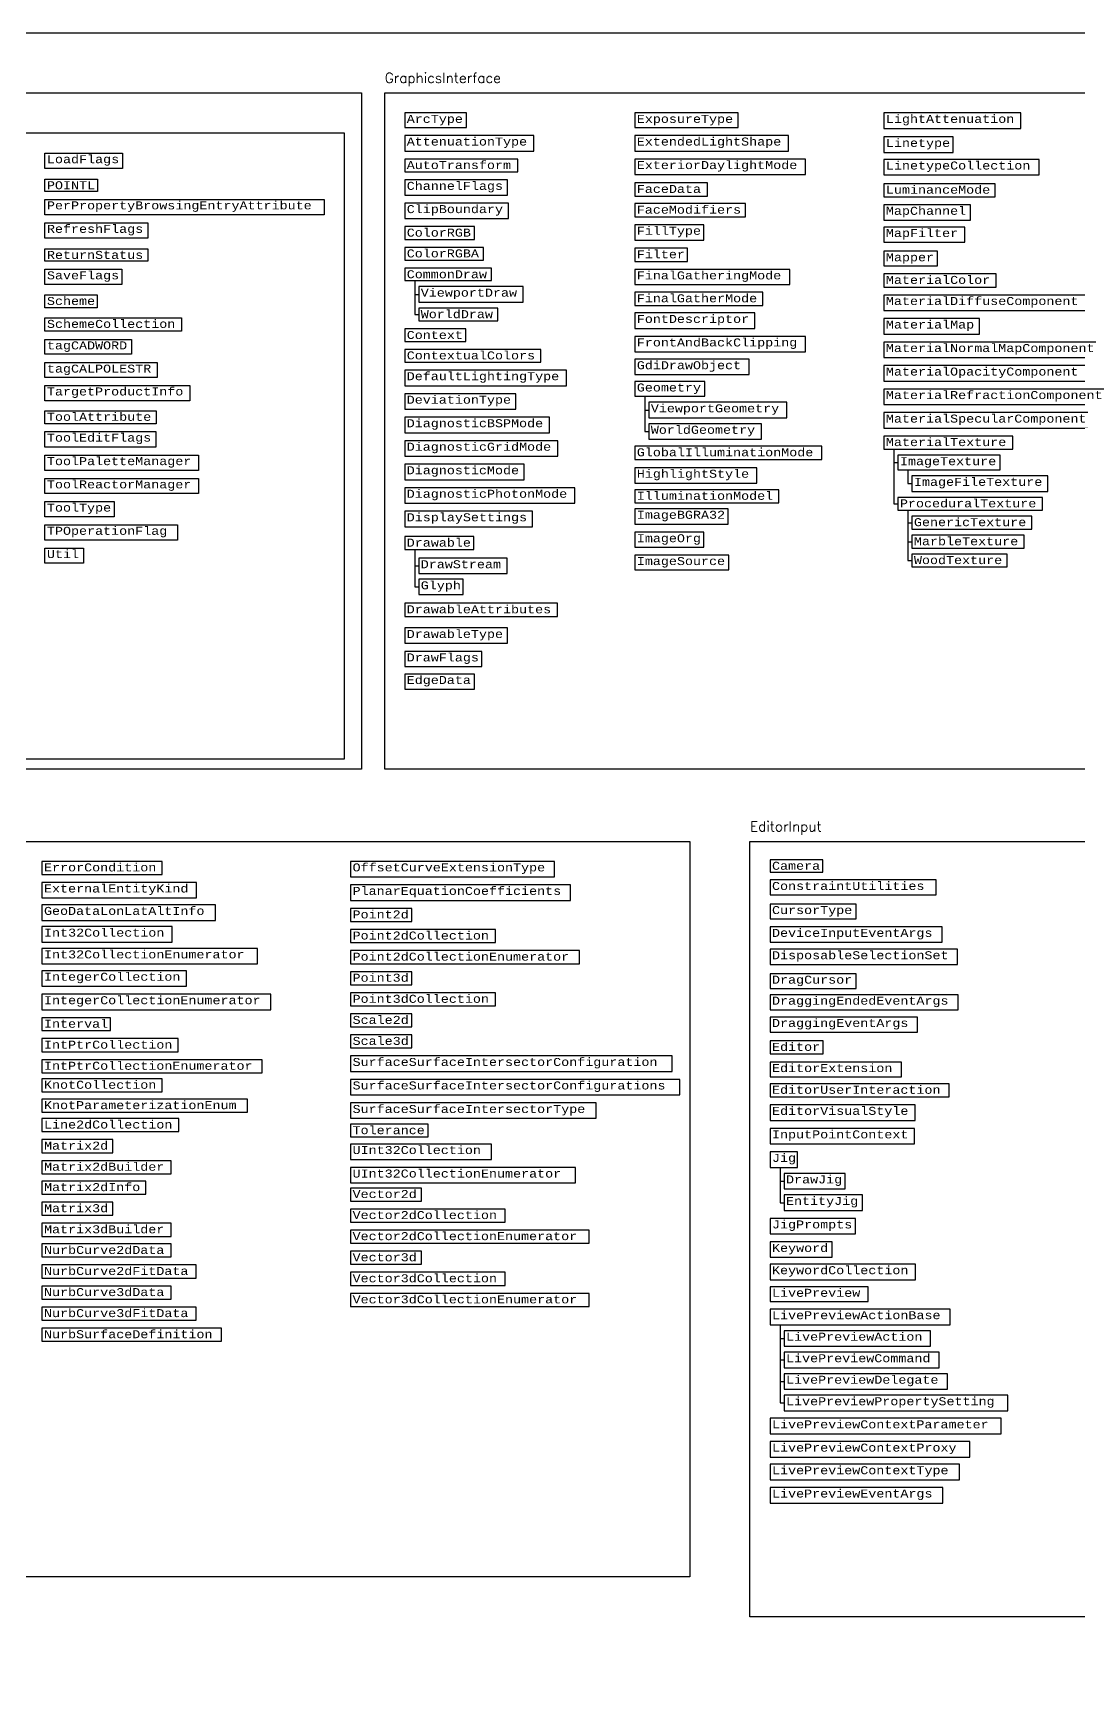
# Model space of a CAD drawing. Header units: inches. Extents: x 349 to 917, y -338 to 10.
# Drawn here: x 755.1 to 807.3, y -81.1 to 1.1 of the extents above; entities that cross this region are included whole.
import ezdxf

# ---------------------------------------------------------------- set-up
doc = ezdxf.new("R2010")
doc.units = ezdxf.units.IN
doc.header["$MEASUREMENT"] = 0
doc.layers.add('Managed classes', color=3, linetype='Continuous')
doc.layers.add('ObjectARX 2009 Managed classes', color=7, linetype='Continuous')
doc.styles.add('Categories', font='romanc.shx', dxfattribs={"height": 0.5})
doc.styles.add('PureManaged', font='cour.ttf', dxfattribs={"height": 0.4})
doc.styles.get("Standard").update_dxf_attribs({"font": 'cour.ttf'})

msp = doc.modelspace()

# ---------------------------------------------------------------- linework, layer by layer
for p, q in [((774.159, -11.285), (774.159, -12.981)), ((774.159, -11.973), (774.359, -11.973)), ((774.159, -12.981), (774.359, -12.981)), ((785.654, -17.067), (785.654, -18.823)), ((785.654, -17.755), (785.854, -17.755)), ((785.654, -18.823), (785.854, -18.823)), ((798.1, -19.711), (798.1, -22.438)), ((798.1, -20.377), (798.3, -20.377)), ((798.8, -20.743), (798.8, -21.431)), ((798.8, -21.431), (799, -21.431)), ((798.1, -22.438), (798.3, -22.438)), ((798.8, -22.759), (798.8, -25.274)), ((798.8, -23.386), (799, -23.386)), ((798.8, -24.334), (799, -24.334)), ((774.159, -24.722), (774.159, -26.596)), ((798.8, -25.274), (799, -25.274)), ((774.159, -25.543), (774.359, -25.543)), ((774.159, -26.596), (774.359, -26.596)), ((791.909, -49.287), (791.909, -49.287)), ((792.409, -55.614), (792.409, -57.377)), ((792.409, -56.301), (792.609, -56.301)), ((792.409, -57.377), (792.609, -57.377)), ((792.409, -63.476), (792.409, -67.39)), ((792.409, -64.164), (792.609, -64.164)), ((792.409, -65.24), (792.609, -65.24)), ((792.409, -66.315), (792.609, -66.315)), ((792.409, -67.39), (792.609, -67.39))]:
    msp.add_line(p, q)
for points in [[(636.228, 1.1), (917.477, 1.1), (917.477, -179.663), (636.229, -179.663)], [(639.228, -1.9), (771.504, -1.9), (771.504, -35.709), (639.228, -35.709)], [(772.659, -1.9), (868.206, -1.9), (868.206, -35.709), (772.659, -35.709)], [(773.659, -2.9), (773.659, -3.632), (776.74, -3.632), (776.74, -2.9)], [(785.154, -2.9), (785.154, -3.632), (790.312, -3.632), (790.312, -2.9)], [(797.6, -2.9), (797.6, -3.675), (804.439, -3.675), (804.439, -2.9)], [(742.743, -3.9), (770.634, -3.9), (770.634, -35.213), (742.743, -35.213)], [(773.659, -4.032), (773.659, -4.807), (780.102, -4.807), (780.102, -4.032)], [(785.154, -4.032), (785.154, -4.808), (792.833, -4.808), (792.833, -4.032)], [(797.6, -4.101), (797.6, -4.876), (801.064, -4.876), (801.064, -4.101)], [(755.683, -5.675), (755.683, -4.914), (759.55, -4.914), (759.55, -5.675)], [(773.659, -5.207), (773.659, -5.848), (779.31, -5.848), (779.31, -5.207)], [(785.154, -5.208), (785.154, -5.983), (793.674, -5.983), (793.674, -5.208)], [(797.6, -5.23), (797.6, -5.993), (805.35, -5.993), (805.35, -5.23)], [(755.683, -6.836), (755.683, -6.216), (758.303, -6.216), (758.303, -6.836)], [(773.659, -6.248), (773.659, -7.009), (778.787, -7.009), (778.787, -6.248)], [(785.154, -6.401), (785.154, -7.056), (788.788, -7.056), (788.788, -6.401)], [(797.6, -6.439), (797.6, -7.094), (803.165, -7.094), (803.165, -6.439)], [(755.683, -7.997), (755.683, -7.222), (769.634, -7.222), (769.634, -7.997)], [(773.659, -7.409), (773.659, -8.184), (778.839, -8.184), (778.839, -7.409)], [(785.154, -7.437), (785.154, -8.092), (790.691, -8.092), (790.691, -7.437)], [(797.6, -7.494), (797.6, -8.255), (801.93, -8.255), (801.93, -7.494)], [(755.683, -9.158), (755.683, -8.397), (760.824, -8.397), (760.824, -9.158)], [(773.659, -8.584), (773.659, -9.224), (777.137, -9.224), (777.137, -8.584)], [(785.154, -8.492), (785.154, -9.268), (788.607, -9.268), (788.607, -8.492)], [(797.6, -8.605), (797.6, -9.368), (801.638, -9.368), (801.638, -8.605)], [(755.683, -10.319), (755.683, -9.699), (760.824, -9.699), (760.824, -10.319)], [(773.659, -9.624), (773.659, -10.265), (777.592, -10.265), (777.592, -9.624)], [(785.154, -9.668), (785.154, -10.322), (787.782, -10.322), (787.782, -9.668)], [(797.6, -9.817), (797.6, -10.549), (800.274, -10.549), (800.274, -9.817)], [(773.659, -10.665), (773.659, -11.285), (777.998, -11.285), (777.998, -10.665)], [(755.683, -11.481), (755.683, -10.719), (759.531, -10.719), (759.531, -11.481)], [(785.154, -10.722), (785.154, -11.486), (792.904, -11.486), (792.904, -10.722)], [(797.6, -10.949), (797.6, -11.604), (803.215, -11.604), (803.215, -10.949)], [(755.683, -12.642), (755.683, -12.001), (758.287, -12.001), (758.287, -12.642)], [(774.359, -11.585), (774.359, -12.361), (779.576, -12.361), (779.576, -11.585)], [(785.154, -11.866), (785.154, -12.521), (791.548, -12.521), (791.548, -11.866)], [(797.6, -12.004), (797.6, -12.779), (807.826, -12.779), (807.826, -12.004)], [(755.683, -13.803), (755.683, -13.148), (762.502, -13.148), (762.502, -13.803)], [(774.359, -12.661), (774.359, -13.301), (778.308, -13.301), (778.308, -12.661)], [(785.154, -12.899), (785.154, -13.674), (791.143, -13.674), (791.143, -12.899)], [(773.659, -13.701), (773.659, -14.322), (776.707, -14.322), (776.707, -13.701)], [(797.6, -13.179), (797.6, -13.955), (802.374, -13.955), (802.374, -13.179)], [(755.683, -14.964), (755.683, -14.222), (760.005, -14.222), (760.005, -14.964)], [(773.659, -14.722), (773.659, -15.362), (780.467, -15.362), (780.467, -14.722)], [(785.154, -14.074), (785.154, -14.849), (793.676, -14.849), (793.676, -14.074)], [(797.6, -14.355), (797.6, -15.13), (808.667, -15.13), (808.667, -14.355)], [(755.683, -16.125), (755.683, -15.383), (761.29, -15.383), (761.29, -16.125)], [(785.154, -15.213), (785.154, -15.977), (790.861, -15.977), (790.861, -15.213)], [(797.6, -15.53), (797.6, -16.305), (807.826, -16.305), (807.826, -15.53)], [(773.659, -15.762), (773.659, -16.537), (781.734, -16.537), (781.734, -15.762)], [(785.154, -16.326), (785.154, -17.067), (788.654, -17.067), (788.654, -16.326)], [(755.683, -17.286), (755.683, -16.525), (762.928, -16.525), (762.928, -17.286)], [(773.659, -16.937), (773.659, -17.713), (779.213, -17.713), (779.213, -16.937)], [(797.6, -16.705), (797.6, -17.481), (809.087, -17.481), (809.087, -16.705)], [(755.683, -18.447), (755.683, -17.792), (761.242, -17.792), (761.242, -18.447)], [(785.854, -17.367), (785.854, -18.142), (792.753, -18.142), (792.753, -17.367)], [(797.6, -17.881), (797.6, -18.656), (808.246, -18.656), (808.246, -17.881)], [(755.683, -19.608), (755.683, -18.832), (761.226, -18.832), (761.226, -19.608)], [(773.659, -18.113), (773.659, -18.888), (780.894, -18.888), (780.894, -18.113)], [(785.854, -18.442), (785.854, -19.203), (791.486, -19.203), (791.486, -18.442)], [(773.659, -19.288), (773.659, -20.063), (781.314, -20.063), (781.314, -19.288)], [(785.154, -19.566), (785.154, -20.221), (794.5, -20.221), (794.5, -19.566)], [(797.6, -19.056), (797.6, -19.711), (804.041, -19.711), (804.041, -19.056)], [(755.683, -20.769), (755.683, -20.008), (763.358, -20.008), (763.358, -20.769)], [(773.659, -20.463), (773.659, -21.239), (779.633, -21.239), (779.633, -20.463)], [(798.3, -20.011), (798.3, -20.743), (803.41, -20.743), (803.41, -20.011)], [(755.683, -21.93), (755.683, -21.169), (763.358, -21.169), (763.358, -21.93)], [(785.154, -20.638), (785.154, -21.402), (791.252, -21.402), (791.252, -20.638)], [(799, -21.043), (799, -21.818), (805.791, -21.818), (805.791, -21.043)], [(773.659, -21.639), (773.659, -22.414), (782.154, -22.414), (782.154, -21.639)], [(785.154, -21.741), (785.154, -22.396), (792.356, -22.396), (792.356, -21.741)], [(798.3, -22.118), (798.3, -22.759), (805.528, -22.759), (805.528, -22.118)], [(755.683, -23.091), (755.683, -22.33), (759.142, -22.33), (759.142, -23.091)], [(773.659, -22.814), (773.659, -23.59), (780.037, -23.59), (780.037, -22.814)], [(785.154, -22.69), (785.154, -23.461), (789.814, -23.461), (789.814, -22.69)], [(755.683, -24.252), (755.683, -23.491), (762.309, -23.491), (762.309, -24.252)], [(799, -23.059), (799, -23.713), (804.985, -23.713), (804.985, -23.059)], [(755.683, -25.413), (755.683, -24.652), (757.609, -24.652), (757.609, -25.413)], [(773.659, -24.081), (773.659, -24.722), (777.112, -24.722), (777.112, -24.081)], [(785.154, -23.861), (785.154, -24.603), (788.61, -24.603), (788.61, -23.861)], [(799, -24.013), (799, -24.654), (804.6, -24.654), (804.6, -24.013)], [(774.359, -25.162), (774.359, -25.923), (778.781, -25.923), (778.781, -25.162)], [(785.154, -25.003), (785.154, -25.744), (789.844, -25.744), (789.844, -25.003)], [(799, -24.954), (799, -25.594), (803.755, -25.594), (803.755, -24.954)], [(774.359, -26.215), (774.359, -26.976), (776.583, -26.976), (776.583, -26.215)], [(773.659, -27.415), (773.659, -28.07), (781.297, -28.07), (781.297, -27.415)], [(773.659, -28.648), (773.659, -29.409), (778.793, -29.409), (778.793, -28.648)], [(773.659, -29.82), (773.659, -30.581), (777.516, -30.581), (777.516, -29.82)], [(773.659, -30.949), (773.659, -31.711), (777.149, -31.711), (777.149, -30.949)], [(724.438, -39.316), (787.909, -39.316), (787.909, -76.085), (724.438, -76.085)], [(790.909, -39.316), (861.92, -39.316), (861.906, -78.073), (790.895, -78.073)], [(791.909, -40.235), (791.909, -40.855), (794.546, -40.855), (794.546, -40.235)], [(755.536, -40.316), (755.536, -40.971), (761.548, -40.971), (761.548, -40.316)], [(770.953, -40.316), (770.953, -41.092), (781.148, -41.092), (781.148, -40.316)], [(755.536, -41.371), (755.536, -42.146), (763.258, -42.146), (763.258, -41.371)], [(770.953, -41.492), (770.953, -42.267), (781.946, -42.267), (781.946, -41.492)], [(791.909, -41.244), (791.909, -41.986), (800.208, -41.986), (800.208, -41.244)], [(755.536, -42.492), (755.536, -43.267), (764.207, -43.267), (764.207, -42.492)], [(770.953, -42.667), (770.953, -43.322), (774.022, -43.322), (774.022, -42.667)], [(791.909, -42.449), (791.909, -43.19), (796.213, -43.19), (796.213, -42.449)], [(755.536, -43.578), (755.536, -44.354), (762.043, -44.354), (762.043, -43.578)], [(770.953, -43.722), (770.953, -44.377), (778.195, -44.377), (778.195, -43.722)], [(791.909, -43.59), (791.909, -44.351), (800.508, -44.351), (800.508, -43.59)], [(755.536, -44.665), (755.536, -45.441), (766.301, -45.441), (766.301, -44.665)], [(770.953, -44.777), (770.953, -45.431), (782.397, -45.431), (782.397, -44.777)], [(791.909, -44.707), (791.909, -45.468), (801.279, -45.468), (801.279, -44.707)], [(755.536, -45.781), (755.536, -46.556), (762.761, -46.556), (762.761, -45.781)], [(770.953, -45.831), (770.953, -46.486), (774.022, -46.486), (774.022, -45.831)], [(791.909, -45.929), (791.909, -46.67), (796.217, -46.67), (796.217, -45.929)], [(755.536, -46.956), (755.536, -47.732), (766.963, -47.732), (766.963, -46.956)], [(770.953, -46.886), (770.953, -47.541), (778.195, -47.541), (778.195, -46.886)], [(791.909, -46.979), (791.909, -47.74), (801.312, -47.74), (801.312, -46.979)], [(755.536, -48.132), (755.536, -48.772), (758.956, -48.772), (758.956, -48.132)], [(770.953, -47.941), (770.953, -48.591), (774.019, -48.591), (774.019, -47.941)], [(791.909, -48.095), (791.909, -48.857), (799.277, -48.857), (799.277, -48.095)], [(755.536, -49.178), (755.536, -49.833), (762.34, -49.833), (762.34, -49.178)], [(770.953, -48.991), (770.953, -49.642), (774.019, -49.642), (774.019, -48.991)], [(791.909, -49.287), (791.909, -49.942), (794.561, -49.942), (794.561, -49.287)], [(770.953, -50.042), (770.953, -50.817), (787.016, -50.817), (787.016, -50.042)], [(755.536, -50.233), (755.536, -50.888), (766.543, -50.888), (766.543, -50.233)], [(791.909, -50.346), (791.909, -51.088), (798.476, -51.088), (798.476, -50.346)], [(755.536, -51.182), (755.536, -51.837), (761.548, -51.837), (761.548, -51.182)], [(770.953, -51.217), (770.953, -51.993), (787.406, -51.993), (787.406, -51.217)], [(791.909, -51.433), (791.909, -52.087), (800.862, -52.087), (800.862, -51.433)], [(755.536, -52.202), (755.536, -52.857), (765.808, -52.857), (765.808, -52.202)], [(770.953, -52.393), (770.953, -53.154), (783.221, -53.154), (783.221, -52.393)], [(791.909, -52.487), (791.909, -53.263), (799.168, -53.263), (799.168, -52.487)], [(755.536, -53.17), (755.536, -53.825), (762.375, -53.825), (762.375, -53.17)], [(755.536, -54.225), (755.536, -54.88), (759.078, -54.88), (759.078, -54.225)], [(770.953, -53.453), (770.953, -54.093), (774.832, -54.093), (774.832, -53.453)], [(791.909, -53.663), (791.909, -54.438), (799.124, -54.438), (799.124, -53.663)], [(770.953, -54.445), (770.953, -55.22), (777.993, -55.22), (777.993, -54.445)], [(791.909, -54.838), (791.909, -55.614), (793.284, -55.614), (793.284, -54.838)], [(755.536, -55.28), (755.536, -55.934), (761.991, -55.934), (761.991, -55.28)], [(770.953, -55.62), (770.953, -56.381), (782.198, -56.381), (782.198, -55.62)], [(755.536, -56.298), (755.536, -56.952), (760.721, -56.952), (760.721, -56.298)], [(770.953, -56.645), (770.953, -57.296), (774.497, -57.296), (774.497, -56.645)], [(792.609, -55.914), (792.609, -56.689), (795.669, -56.689), (795.669, -55.914)], [(755.536, -57.352), (755.536, -58.007), (759.078, -58.007), (759.078, -57.352)], [(792.609, -56.989), (792.609, -57.764), (796.533, -57.764), (796.533, -56.989)], [(770.953, -57.696), (770.953, -58.35), (778.67, -58.35), (778.67, -57.696)], [(791.909, -58.164), (791.909, -58.94), (796.181, -58.94), (796.181, -58.164)], [(755.536, -58.407), (755.536, -59.062), (761.991, -59.062), (761.991, -58.407)], [(770.953, -58.75), (770.953, -59.405), (782.873, -59.405), (782.873, -58.75)], [(755.536, -59.441), (755.536, -60.092), (761.982, -60.092), (761.982, -59.441)], [(770.953, -59.805), (770.953, -60.456), (774.497, -60.456), (774.497, -59.805)], [(791.909, -59.34), (791.909, -60.101), (795.008, -60.101), (795.008, -59.34)], [(755.536, -60.492), (755.536, -61.146), (763.243, -61.146), (763.243, -60.492)], [(791.909, -60.452), (791.909, -61.227), (799.181, -61.227), (799.181, -60.452)], [(755.536, -61.546), (755.536, -62.197), (761.982, -62.197), (761.982, -61.546)], [(770.953, -60.856), (770.953, -61.51), (778.67, -61.51), (778.67, -60.856)], [(791.909, -61.583), (791.909, -62.324), (796.816, -62.324), (796.816, -61.583)], [(770.953, -61.91), (770.953, -62.565), (782.873, -62.565), (782.873, -61.91)], [(755.536, -62.597), (755.536, -63.252), (763.243, -63.252), (763.243, -62.597)], [(791.909, -62.701), (791.909, -63.476), (800.918, -63.476), (800.918, -62.701)], [(755.536, -63.652), (755.536, -64.306), (764.504, -64.306), (764.504, -63.652)], [(792.609, -63.776), (792.609, -64.552), (799.925, -64.552), (799.925, -63.776)], [(792.609, -64.852), (792.609, -65.627), (800.366, -65.627), (800.366, -64.852)], [(792.609, -65.927), (792.609, -66.703), (800.771, -66.703), (800.771, -65.927)], [(792.609, -67.003), (792.609, -67.778), (803.788, -67.778), (803.788, -67.003)], [(791.909, -68.157), (791.909, -68.932), (803.466, -68.932), (803.466, -68.157)], [(791.909, -69.32), (791.909, -70.095), (801.885, -70.095), (801.885, -69.32)], [(791.909, -70.452), (791.909, -71.228), (801.378, -71.228), (801.378, -70.452)], [(791.909, -71.615), (791.909, -72.39), (800.543, -72.39), (800.543, -71.615)]]:
    msp.add_lwpolyline(points, close=True)

# ---------------------------------------------------------------- texts
at = {"insert": (772.659, -0.9), "char_height": 0.5, "width": 10.39874, "attachment_point": 1, "style": 'Categories'}
msp.add_mtext('{\\C1;GraphicsInterface}', dxfattribs=at)
at = {"color": 1, "insert": (790.909, -38.316), "char_height": 0.5, "width": 6.61295, "attachment_point": 1, "style": 'Categories'}
msp.add_mtext('EditorInput', dxfattribs=at)
at = {"layer": 'Managed classes', "char_height": 0.4, "attachment_point": 1, "style": 'PureManaged'}
for s, insert in [('{\\Fcourier new;ArcType}', (773.759, -3)), ('{\\Fcourier new;ExposureType}', (785.254, -3)), ('{\\Fcourier new;LightAttenuation}', (797.7, -3)), ('{\\Fcourier new;AttenuationType}', (773.759, -4.132)), ('{\\Fcourier new;ExtendedLightShape}', (785.254, -4.132)), ('{\\Fcourier new;Linetype}', (797.7, -4.201)), ('{\\Fcourier new;LoadFlags}', (755.783, -5.014)), ('{\\Fcourier new;AutoTransform}', (773.759, -5.307)), ('{\\Fcourier new;ExteriorDaylightMode}', (785.254, -5.308)), ('{\\Fcourier new;POINTL}', (755.783, -6.316)), ('{\\Fcourier new;ChannelFlags}', (773.759, -6.348)), ('{\\Fcourier new|c0;FaceData}', (785.254, -6.501)), ('{\\Fcourier new;LuminanceMode}', (797.7, -6.539)), ('{\\Fcourier new;PerPropertyBrowsingEntryAttribute}', (755.783, -7.322)), ('{\\Fcourier new;ClipBoundary}', (773.759, -7.509)), ('{\\Fcourier new;FaceModifiers}', (785.254, -7.537)), ('{\\Fcourier new;MapChannel}', (797.7, -7.594)), ('{\\Fcourier new;RefreshFlags}', (755.783, -8.497)), ('{\\Fcourier new;ColorRGB}', (773.759, -8.684)), ('{\\Fcourier new;FillType}', (785.254, -8.592)), ('{\\Fcourier new;ReturnStatus}', (755.783, -9.799)), ('{\\Fcourier new;ColorRGBA}', (773.759, -9.724)), ('{\\Fcourier new;Filter}', (785.254, -9.768)), ('{\\Fcourier new;Mapper}', (797.7, -9.917)), ('{\\Fcourier new;SaveFlags}', (755.783, -10.819)), ('{\\Fcourier new;CommonDraw}', (773.759, -10.765)), ('{\\Fcourier new;MaterialColor}', (797.7, -11.049)), ('{\\Fcourier new;Scheme}', (755.783, -12.101)), ('{\\Fcourier new;ViewportDraw}', (774.459, -11.685)), ('{\\Fcourier new;FinalGatherMode}', (785.254, -11.966)), ('{\\Fcourier new;MaterialDiffuseComponent}', (797.7, -12.104)), ('{\\Fcourier new;WorldDraw}', (774.459, -12.761)), ('{\\Fcourier new;FontDescriptor}', (785.254, -12.999)), ('{\\Fcourier new;SchemeCollection}', (755.783, -13.248)), ('{\\Fcourier new;Context}', (773.759, -13.801)), ('{\\Fcourier new;MaterialMap}', (797.7, -13.279)), ('{\\Fcourier new;tagCADWORD}', (755.783, -14.322)), ('{\\Fcourier new;ContextualColors}', (773.759, -14.822)), ('{\\Fcourier new;FrontAndBackClipping}', (785.254, -14.174)), ('{\\Fcourier new;MaterialNormalMapComponent}', (797.7, -14.455)), ('{\\Fcourier new;tagCALPOLESTR}', (755.783, -15.483)), ('{\\Fcourier new;MaterialOpacityComponent}', (797.7, -15.63)), ('{\\Fcourier new;DefaultLightingType}', (773.759, -15.862)), ('{\\Fcourier new;Geometry}', (785.254, -16.426)), ('{\\Fcourier new;TargetProductInfo}', (755.783, -16.625)), ('{\\Fcourier new;DeviationType}', (773.759, -17.037)), ('{\\Fcourier new;MaterialRefractionComponent}', (797.7, -16.805)), ('{\\Fcourier new;ToolAttribute}', (755.783, -17.892)), ('{\\Fcourier new;ViewportGeometry}', (785.954, -17.467)), ('{\\Fcourier new;MaterialSpecularComponent}', (797.7, -17.981)), ('{\\Fcourier new;ToolEditFlags}', (755.783, -18.932)), ('{\\Fcourier new;DiagnosticBSPMode}', (773.759, -18.213)), ('{\\Fcourier new;WorldGeometry}', (785.954, -18.542)), ('{\\Fcourier new;DiagnosticGridMode}', (773.759, -19.388)), ('{\\Fcourier new;GlobalIlluminationMode}', (785.254, -19.666)), ('{\\Fcourier new;MaterialTexture}', (797.7, -19.156)), ('{\\Fcourier new;ToolPaletteManager}', (755.783, -20.108)), ('{\\Fcourier new;DiagnosticMode}', (773.759, -20.563)), ('{\\Fcourier new;ImageTexture}', (798.4, -20.111)), ('{\\Fcourier new;ImageFileTexture}', (799.1, -21.143)), ('{\\Fcourier new;DiagnosticPhotonMode}', (773.759, -21.739)), ('{\\Fcourier new;IlluminationModel}', (785.254, -21.841)), ('{\\Fcourier new;ProceduralTexture}', (798.4, -22.218)), ('{\\Fcourier new;ToolType}', (755.783, -22.43)), ('{\\Fcourier new;DisplaySettings}', (773.759, -22.914)), ('{\\Fcourier new;GenericTexture}', (799.1, -23.159)), ('{\\Fcourier new;Drawable}', (773.759, -24.181)), ('{\\Fcourier new;ImageOrg}', (785.254, -23.961)), ('{\\Fcourier new;MarbleTexture}', (799.1, -24.113)), ('{\\Fcourier new;ImageSource}', (785.254, -25.103)), ('{\\Fcourier new;WoodTexture}', (799.1, -25.054)), ('{\\Fcourier new;Glyph}', (774.459, -26.315)), ('{\\Fcourier new;DrawableAttributes}', (773.759, -27.515)), ('{\\Fcourier new;DrawableType}', (773.759, -28.748)), ('{\\Fcourier new;DrawFlags}', (773.759, -29.92)), ('{\\Fcourier new;EdgeData}', (773.759, -31.049)), ('{\\Fcourier new;ErrorCondition}', (755.636, -40.416)), ('{\\Fcourier new;OffsetCurveExtensionType}', (771.053, -40.416)), ('{\\Fcourier new;Camera}', (792.009, -40.335)), ('{\\Fcourier new;ExternalEntityKind}', (755.636, -41.471)), ('{\\Fcourier new;PlanarEquationCoefficients}', (771.053, -41.592)), ('{\\Fcourier new;Point2d}', (771.053, -42.767)), ('{\\Fcourier new;CursorType}', (792.009, -42.549)), ('{\\Fcourier new;Point2dCollection}', (771.053, -43.822)), ('{\\Fcourier new;Point2dCollectionEnumerator}', (771.053, -44.877)), ('{\\Fcourier new;IntegerCollection}', (755.636, -45.881)), ('{\\Fcourier new;Point3d}', (771.053, -45.931)), ('{\\Fcourier new;DragCursor}', (792.009, -46.029)), ('{\\Fcourier new;IntegerCollectionEnumerator}', (755.636, -47.056)), ('{\\Fcourier new;Point3dCollection}', (771.053, -46.986)), ('{\\Fcourier new;Interval}', (755.636, -48.232)), ('{\\Fcourier new;Scale2d}', (771.053, -48.041)), ('{\\Fcourier new;IntPtrCollection}', (755.636, -49.278)), ('{\\Fcourier new;Scale3d}', (771.053, -49.091)), ('{\\Fcourier new;SurfaceSurfaceIntersectorConfiguration}', (771.053, -50.142)), ('{\\Fcourier new;Editor}', (792.009, -49.387)), ('{\\Fcourier new;IntPtrCollectionEnumerator}', (755.636, -50.333)), ('{\\Fcourier new;KnotCollection}', (755.636, -51.282)), ('{\\Fcourier new;SurfaceSurfaceIntersectorConfigurations}', (771.053, -51.317)), ('{\\Fcourier new;EditorUserInteraction}', (792.009, -51.533)), ('{\\Fcourier new;SurfaceSurfaceIntersectorType}', (771.053, -52.493)), ('{\\Fcourier new;EditorVisualStyle}', (792.009, -52.587)), ('{\\Fcourier new;Line2dCollection}', (755.636, -53.27)), ('{\\Fcourier new;Tolerance}', (771.053, -53.553)), ('{\\Fcourier new;InputPointContext}', (792.009, -53.763)), ('{\\Fcourier new;Matrix2d}', (755.636, -54.325)), ('{\\Fcourier new;Jig}', (792.009, -54.938)), ('{\\Fcourier new;Matrix2dBuilder}', (755.636, -55.38)), ('{\\Fcourier new;Matrix2dInfo}', (755.636, -56.398)), ('{\\Fcourier new;Vector2d}', (771.053, -56.745)), ('{\\Fcourier new;DrawJig}', (792.709, -56.014)), ('{\\Fcourier new;Matrix3d}', (755.636, -57.452)), ('{\\Fcourier new;EntityJig}', (792.709, -57.089)), ('{\\Fcourier new;Vector2dCollection}', (771.053, -57.796)), ('{\\Fcourier new;JigPrompts}', (792.009, -58.264)), ('{\\Fcourier new;Matrix3dBuilder}', (755.636, -58.507)), ('{\\Fcourier new;Vector2dCollectionEnumerator}', (771.053, -58.85)), ('{\\Fcourier new;NurbCurve2dData}', (755.636, -59.541)), ('{\\Fcourier new;Vector3d}', (771.053, -59.905)), ('{\\Fcourier new;Keyword}', (792.009, -59.44)), ('{\\Fcourier new;NurbCurve2dFitData}', (755.636, -60.592)), ('{\\Fcourier new;KeywordCollection}', (792.009, -60.552)), ('{\\Fcourier new;NurbCurve3dData}', (755.636, -61.646)), ('{\\Fcourier new;Vector3dCollection}', (771.053, -60.956)), ('{\\Fcourier new;Vector3dCollectionEnumerator}', (771.053, -62.01)), ('{\\Fcourier new;NurbCurve3dFitData}', (755.636, -62.697)), ('{\\Fcourier new;NurbSurfaceDefinition}', (755.636, -63.752))]:
    msp.add_mtext(s, dxfattribs=dict(at, insert=insert))
at = {"layer": 'Managed classes', "color": 6, "char_height": 0.4, "attachment_point": 1, "style": 'PureManaged'}
for s, insert in [('{\\Fcourier new|c0;LinetypeCollection}', (797.7, -5.33)), ('{\\Fcourier new|c0;MapFilter}', (797.7, -8.705)), ('{\\Fcourier new|c0;FinalGatheringMode}', (785.254, -10.822)), ('{\\Fcourier new|c0;GdiDrawObject}', (785.254, -15.313)), ('{\\Fcourier new|c0;ToolReactorManager}', (755.783, -21.269)), ('{\\Fcourier new|c0;HighlightStyle}', (785.254, -20.738)), ('{\\Fcourier new|c0;TPOperationFlag}', (755.783, -23.591)), ('{\\Fcourier new|c0;Util}', (755.783, -24.752)), ('{\\Fcourier new|c0;DrawStream}', (774.459, -25.262)), ('{\\Fcourier new|c0;ConstraintUtilities}', (792.009, -41.344)), ('{\\Fcourier new|c0;GeoDataLonLatAltInfo}', (755.636, -42.592)), ('{\\Fcourier new|c0;Int32Collection}', (755.636, -43.678)), ('{\\Fcourier new|c0;DeviceInputEventArgs}', (792.009, -43.69)), ('{\\Fcourier new|c0;Int32CollectionEnumerator}', (755.636, -44.765)), ('{\\Fcourier new|c0;DisposableSelectionSet}', (792.009, -44.807)), ('{\\Fcourier new|c0;DraggingEndedEventArgs}', (792.009, -47.079)), ('{\\Fcourier new|c0;DraggingEventArgs}', (792.009, -48.195)), ('{\\Fcourier new|c0;EditorExtension}', (792.009, -50.446)), ('{\\Fcourier new|c0;KnotParameterizationEnum}', (755.636, -52.302)), ('{\\Fcourier new|c0;UInt32Collection}', (771.053, -54.545)), ('{\\Fcourier new|c0;UInt32CollectionEnumerator}', (771.053, -55.72)), ('{\\Fcourier new|c0;LivePreview}', (792.009, -61.683)), ('{\\Fcourier new|c0;LivePreviewActionBase}', (792.009, -62.801)), ('{\\Fcourier new|c0;LivePreviewAction}', (792.709, -63.876)), ('{\\Fcourier new|c0;LivePreviewCommand}', (792.709, -64.952)), ('{\\Fcourier new|c0;LivePreviewDelegate}', (792.709, -66.027)), ('{\\Fcourier new|c0;LivePreviewPropertySetting}', (792.709, -67.103)), ('{\\Fcourier new|c0;LivePreviewContextParameter}', (792.009, -68.257)), ('{\\Fcourier new|c0;LivePreviewContextProxy}', (792.009, -69.42)), ('{\\Fcourier new|c0;LivePreviewContextType}', (792.009, -70.552)), ('{\\Fcourier new|c0;LivePreviewEventArgs}', (792.009, -71.715))]:
    msp.add_mtext(s, dxfattribs=dict(at, insert=insert))
at = {"layer": 'ObjectARX 2009 Managed classes', "color": 3, "insert": (785.254, -22.79), "char_height": 0.4, "attachment_point": 1}
msp.add_mtext('{\\Fcourier new;ImageBGRA32}', dxfattribs=at)

doc.saveas('drawing.dxf')
